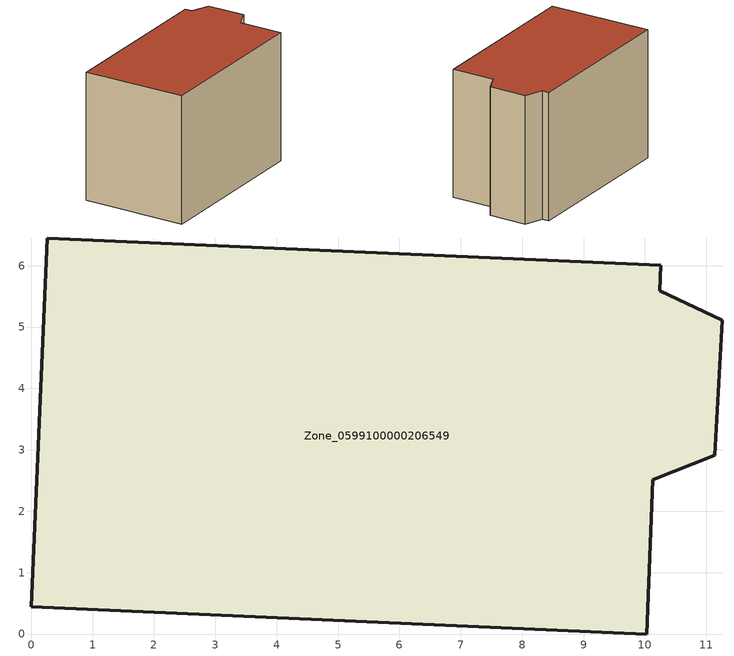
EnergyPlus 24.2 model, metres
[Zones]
Zone_0599100000206549
 floor ground (C_G): 0,0.44 0.26,6.45 10.26,6.01 10.24,5.59 11.26,5.11 11.14,2.91 10.13,2.51 10.03,0 z0
 wall outside (C_F): 11.26,5.11 10.24,5.59 10.26,6.01 0.26,6.45 0,0.44 10.03,0 10.13,2.51 11.14,2.91 11.26,5.11 z0:7.47
 roof outside (C_R): 10.13,2.51 11.14,2.91 11.26,5.11 10.24,5.59 10.26,6.01 0.26,6.45 0,0.44 10.03,0 z7.47
[BUILDING]
Pand.0599100000206549: North Axis=0; Terrain=City; Loads Convergence Tolerance Value=0.04; Temperature Convergence Tolerance Value=0.4; Solar Distribution=FullExterior; Maximum Number of Warmup Days=25; Minimum Number of Warmup Days=1
[Site:Location]
Rotterdam.The.Hague.AP_ZH_NLD Design_Conditions: Latitude=51.96; Longitude=4.45; Time Zone=1; Elevation=-4.5
[SITE:GROUNDTEMPERATURE:BUILDINGSURFACE]
18, 18, 18, 18, 18, 18, 18, 18, 18, 18, 18, 18
[MATERIAL] Thermal Absorptance=0.9; Solar Absorptance=0.7; Visible Absorptance=0.7
Name | Roughness | Thickness | Conductivity | Density | Specific Heat
G.D.1965 | MediumSmooth | 0.15 | 1 | 540 | 1210
F.D.1965 | Rough | 0.3 | 0.857143 | 1920 | 840
R.D.1965 | MediumRough | 0.2 | 0.08 | 1500 | 1000
[CONSTRUCTION]
C_G: G.D.1965
C_F: F.D.1965
C_R: R.D.1965
[ZONE]
Zone_0599100000206549: Type=1; Multiplier=1; Ceiling Height=Autocalculate; Volume=Autocalculate; Floor Area=autocalculate; Part of Total Floor Area=Yes
[ZONEINFILTRATION:DESIGNFLOWRATE]
Infil_Zone_0599100000206549: Zone or ZoneList or Space or SpaceList=Zone_0599100000206549; Schedule=AlwaysOn; Design Flow Rate Calculation Method=Flow/Area; Flow Rate per Floor Area=0.0042; Constant Term Coefficient=1; Temperature Term Coefficient=0; Velocity Term Coefficient=0; Velocity Squared Term Coefficient=0
[HVACTEMPLATE:ZONE:IDEALLOADSAIRSYSTEM]
Zone_0599100000206549: Maximum Heating Supply Air Temperature=50; Minimum Cooling Supply Air Temperature=13; Maximum Heating Supply Air Humidity Ratio=0.0156; Minimum Cooling Supply Air Humidity Ratio=0.0077; Heating Limit=NoLimit; Cooling Limit=NoLimit; Dehumidification Control Type=ConstantSensibleHeatRatio; Cooling Sensible Heat Ratio=0.7; Dehumidification Setpoint=60; Humidification Control Type=None; Humidification Setpoint=30; Outdoor Air Method=None; Outdoor Air Flow Rate per Person=0.00944; Outdoor Air Flow Rate per Zone Floor Area=0; Outdoor Air Flow Rate per Zone=0; Demand Controlled Ventilation Type=None; Outdoor Air Economizer Type=NoEconomizer; Heat Recovery Type=None; Sensible Heat Recovery Effectiveness=0.7; Latent Heat Recovery Effectiveness=0.65
[ZONECONTROL:THERMOSTAT]
ThermostatControl_Zone_0599100000206549: Zone or ZoneList=Zone_0599100000206549; Control Type Schedule=DualSetpointControlType; Control 1=Thermostat_Zone_0599100000206549; Temperature Difference Between Cutout And Setpoint=0
[THERMOSTATSETPOINT:DUALSETPOINT]
Thermostat_Zone_0599100000206549: Heating Setpoint Temperature Schedule=HeatingSetpoint_Zone_0599100000206549; Cooling Setpoint Temperature Schedule=CoolingSetpoint_Zone_0599100000206549
[SCHEDULE:COMPACT]
HeatingSetpoint_Zone_0599100000206549: Through: 12/31, For: AllDays, Until: 24:00, 21
CoolingSetpoint_Zone_0599100000206549: Through: 12/31, For: AllDays, Until: 24:00, 24
DualSetpointControlType: Through: 12/31, For: AllDays, Until: 24:00, 4
AlwaysOn: Through: 12/31, For: AllDays, Until: 24:00, 1
